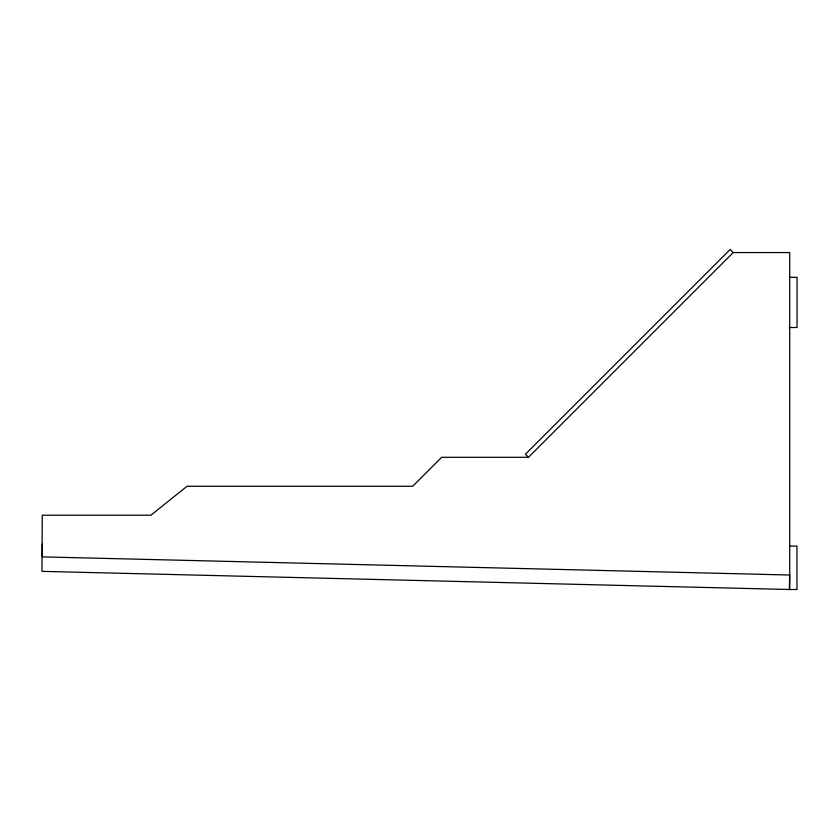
<?xml version="1.0" encoding="UTF-8"?>
<svg xmlns="http://www.w3.org/2000/svg" width="839" height="839" viewBox="0 0 839 839"><rect width="100%" height="100%" fill="white"/><g stroke="black" fill="none" stroke-linecap="round" stroke-linejoin="round"><path stroke-width="1.26" d="M42.275 544.165L42.307 556.886L789.719 575.03L789.373 589.502L41.95 571.359L42.275 515.209L150.863 515.209L187.055 486.253L412.694 486.253L441.65 457.297L528.507 457.297L733.244 252.56L789.719 252.56L789.719 589.513L796.966 589.513L796.966 546.084L789.719 546.084M789.405 277.279L797.05 277.279L797.05 327.504L789.31 327.504M733.244 252.56L730.171 249.487L525.434 454.224L528.507 457.297"/></g></svg>
